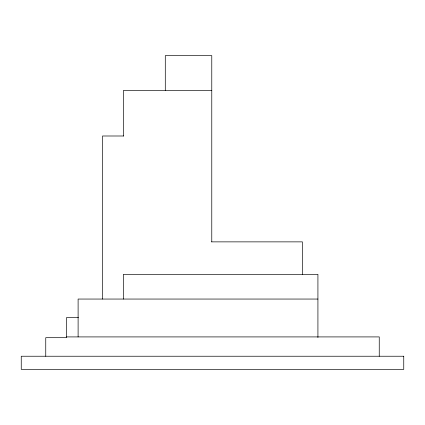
<?xml version="1.0" encoding="UTF-8"?>
<svg xmlns="http://www.w3.org/2000/svg" width="425" height="425" viewBox="0 0 425 425"><rect width="100%" height="100%" fill="white"/><g stroke="black" fill="none" stroke-linecap="round" stroke-linejoin="round"><path stroke-width="0.64" d="M211.772 90.403L123.478 90.403L123.478 135.995M123.718 135.995L102.531 135.995L102.531 299.051M211.565 241.867L302.388 241.867L302.388 274.322M317.921 299.051L78.11 299.051L78.11 336.913M78.434 317.597L66.491 317.597L66.491 337.689L45.751 337.689L45.751 356.235M66.491 336.913L379.249 336.913L379.249 356.235M317.921 337.508L317.921 274.322L123.393 274.322L123.393 299.051M211.772 241.867L211.772 55.627L165.293 55.627L165.293 90.403M403.75 356.235L21.25 356.235L21.25 369.373L403.75 369.373L403.75 356.235"/></g></svg>
